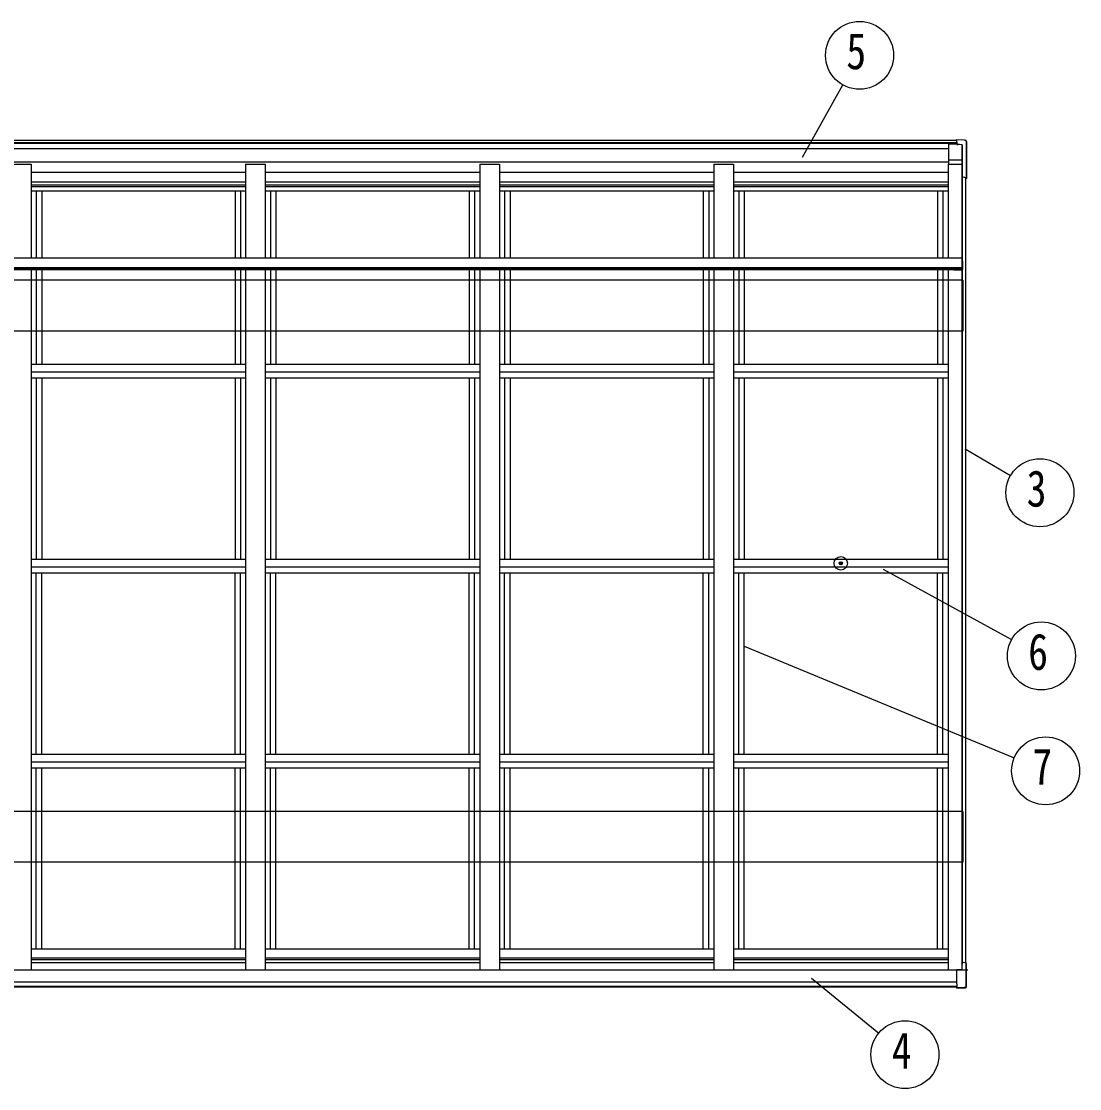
# Model space of a CAD drawing. Units: millimetres, scale not verified. Extents: x -16820 to 16820, y -11880 to 11880.
# Drawn here: x -9653 to -6963, y -1100 to 1613 of the extents above; entities that cross this region are included whole.
import ezdxf
from ezdxf.enums import TextEntityAlignment as Align

# ---------------------------------------------------------------- set-up
doc = ezdxf.new("R2010")
doc.units = ezdxf.units.MM
doc.header["$LTSCALE"] = 50
for name, color, linetype in [('0-4_YKK_13', 4, 'Continuous'), ('0-5_YKK_A1', 4, 'Continuous'), ('0-6_YKK_D', 6, 'Continuous')]:
    doc.layers.add(name, color=color, linetype=linetype)
doc.styles.add('ＭＳ ゴシック', font='')
doc.styles.get('ＭＳ ゴシック').set_extended_font_data('MS Gothic')

msp = doc.modelspace()

# ---------------------------------------------------------------- linework, layer by layer
at = {"layer": '0-4_YKK_13'}
for p, q in [((-7296.73, 1302.24), (-7296.73, 1250)), ((-7275.73, 1312.34), (-7275.73, 1312.31)), ((-7275.73, 1305.82), (-7275.73, 1312.31)), ((-7275.73, 1305.82), (-7275.73, 1304.33)), ((-7275.73, 1304.33), (-7275.73, 1300.18)), ((-7275.72, 1312.36), (-7257.02, 1311.37)), ((-7253.93, 1311.17), (-7253.93, 1311.17)), ((-7251.25, 1307.5), (-7251.25, 1215.12)), ((-7250.85, 1306.57), (-7250.85, 1213.79)), ((-7275.73, 1300.36), (-7296.73, 1300.56)), ((-7261.53, 1299.39), (-7275.73, 1300.18)), ((-7275.73, 1300.08), (-7275.73, 1300.18)), ((-7275.73, 1300.08), (-7272.73, 1299.91)), ((-7272.73, 1299.91), (-7272.73, 1299.84)), ((-7263.91, 1299.38), (-7272.73, 1299.84)), ((-7272.73, 1299.78), (-7272.73, 1299.84)), ((-7261.89, 1299.23), (-7261.78, 1299.28)), ((-7261.89, 1223.34), (-7261.89, 1299.23)), ((-7261.78, 1299.28), (-7261.53, 1299.39)), ((-7261.89, 1259.86), (-7296.73, 1259.83)), ((-7262.43, 1222.78), (-7261.94, 1223.02)), ((-7261.53, 1216.63), (-7261.75, 1216.53)), ((-7260.36, 1216.52), (-7261.75, 1216.53)), ((-7253.73, 1215.12), (-7253.16, 1215.13)), ((-7252.3, 1215.03), (-7253.73, 1215.01)), ((-7253.73, 1213.91), (-7251.9, 1213.88)), ((-7252.87, 1213.79), (-7253.73, 1213.8)), ((-7253.73, 1213.63), (-7252.67, 1213.76)), ((-7260.63, 1004.06), (-7262.63, 1004.06)), ((-7260.63, 1004.06), (-7260.63, 984.06)), ((-7282.63, 980.02), (-7282.63, 984.06)), ((-7262.54, 982.11), (-7282.63, 982.11)), ((-7262.54, 980.02), (-7282.63, 980.02)), ((-7262.54, 982.11), (-7262.54, 980.02)), ((-7260.62, 984.02), (-7260.62, 982.02)), ((-7572.47, 235.8), (-7571.36, 235.82)), ((-7572.47, 234.8), (-7571.36, 234.78)), ((-7571.36, 235.82), (-7570.85, 235.92)), ((-7571.36, 234.78), (-7570.85, 234.68)), ((-7570.74, 236.44), (-7570.85, 235.92)), ((-7570.74, 234.16), (-7570.85, 234.68)), ((-7570.73, 237.55), (-7570.74, 236.44)), ((-7570.73, 233.06), (-7570.74, 234.16)), ((-7569.73, 237.55), (-7569.71, 236.44)), ((-7569.73, 233.06), (-7569.71, 234.16)), ((-7569.71, 236.44), (-7569.61, 235.92)), ((-7569.71, 234.16), (-7569.61, 234.68)), ((-7569.09, 235.82), (-7569.61, 235.92)), ((-7569.09, 234.78), (-7569.61, 234.68)), ((-7567.98, 235.8), (-7569.09, 235.82)), ((-7567.98, 234.8), (-7569.09, 234.78)), ((-7262.43, -786.09), (-7261.94, -785.87)), ((-7261.89, -796.33), (-7261.89, -786.15)), ((-7251.25, -838.07), (-7251.25, -780.61)), ((-7250.85, -839.8), (-7250.85, -781.94)), ((-7275.73, -831.78), (-7275.73, -797)), ((-7275.73, -833.42), (-7275.73, -831.78)), ((-7275.73, -831.99), (-7275.73, -831.78)), ((-7275.73, -833.42), (-7275.73, -842.82)), ((-7275.73, -837.03), (-7275.73, -843.52)), ((-7275.73, -842.82), (-7275.73, -842.93)), ((-7275.73, -844.64), (-7275.73, -843.52)), ((-7275.72, -842.93), (-7257.03, -841.97)), ((-7275.72, -844.66), (-7256.68, -843.61))]:
    msp.add_line(p, q, dxfattribs=at)
for points in [[(-7257.02, 1311.39), (-7255.33, 1311.29), (-7253.93, 1311.18)], [(-7251.25, 1308.26), (-7251.25, 1307.73), (-7251.25, 1307.5)], [(-7250.86, 1307.34), (-7250.85, 1306.8), (-7250.85, 1306.57)], [(-7261.53, 1299.39), (-7261.53, 1216.63), (-7260.41, 1216.63)], [(-7262.43, 1221.2), (-7261.75, 1221.52), (-7261.75, 1216.53)], [(-7251.02, 1213.75), (-7252.49, 1213.57), (-7253.73, 1213.42)], [(-7253.16, 1215.13), (-7253.1, 1215.13), (-7253.04, 1215.13), (-7252.99, 1215.13), (-7252.96, 1215.14), (-7252.93, 1215.14), (-7252.92, 1215.15), (-7252.92, 1215.15), (-7252.93, 1215.15)], [(-7252.67, 1213.76), (-7252.64, 1213.76), (-7252.63, 1213.77), (-7252.64, 1213.77), (-7252.66, 1213.78), (-7252.69, 1213.78), (-7252.74, 1213.79), (-7252.8, 1213.79), (-7252.87, 1213.79)], [(-7251.33, 1215.15), (-7251.26, 1215.13), (-7251.26, 1215.11), (-7251.31, 1215.09), (-7251.42, 1215.08), (-7251.59, 1215.06), (-7251.79, 1215.05), (-7252.04, 1215.04), (-7252.3, 1215.03)], [(-7251.9, 1213.88), (-7251.61, 1213.88), (-7251.35, 1213.87), (-7251.13, 1213.85), (-7250.97, 1213.83), (-7250.87, 1213.81), (-7250.85, 1213.79), (-7250.9, 1213.77), (-7251.02, 1213.75)], [(-7262.63, 1004.06), (-7262.63, 984.06), (-7282.63, 984.06)], [(-7275.73, -797), (-7261.53, -796.31), (-7261.53, -779.1), (-7260.41, -779.1)], [(-7262.43, -784.51), (-7261.75, -784.19), (-7261.75, -779.2), (-7261.53, -779.1)], [(-7251.33, -780.58), (-7251.26, -780.6), (-7251.25, -780.61)], [(-7251.25, -838.84), (-7251.25, -838.3), (-7251.25, -838.07)], [(-7250.86, -840.56), (-7250.85, -840.27), (-7250.85, -839.8)], [(-7256.68, -843.61), (-7255.09, -843.51), (-7253.37, -843.36), (-7253.36, -843.36)]]:
    msp.add_lwpolyline(points, dxfattribs=at)
for radius in [17, 4]:
    msp.add_circle((-7570.23, 235.3), radius, dxfattribs=at)
for centre, radius, start, end in [((-7254.13, 1308.31), 2.86, 359.03107, 85.99674), ((-7253.37, 1307.44), 2.51, 357.51775, 35.83996), ((-7260.24, 1205.08), 11.55, 83.44833, 90.84546), ((-7317.22, 887.25), 334.14, 78.90733, 80.20202), ((-7315.67, 888.09), 333.33, 78.8691, 80.19652), ((-7262.53, 984.02), 1.91, 269.89403, 1.14529), ((-7262.53, 981.93), 1.91, 269.89403, 1.14529), ((-7570.23, 235.3), 2.3, 167.44414, 192.55586), ((-7570.23, 235.3), 2.3, 77.44414, 102.55586), ((-7570.23, 235.3), 2.3, 257.44414, 282.55586), ((-7570.23, 235.3), 2.3, 347.44414, 12.55586), ((-7260.24, -790.65), 11.55, 83.44833, 90.84546), ((-7315.67, -1107.64), 333.33, 78.8691, 80.19652), ((-7251.21, -782.88), 1.01, 69.16063, 92.29684), ((-7254.14, -838.88), 2.87, 274.34735, 0.89355), ((-7253.6, -840.62), 2.73, 275.02177, 1.25077), ((-7259.34, -786.68), 55.36, 272.39604, 275.62484)]:
    msp.add_arc(centre, radius, start, end, dxfattribs=at)
for centre, major_axis, ratio, start_param, end_param in [((136.5, 900.33), (8222.56, -430.03), 0.003344, 2.6907723, 2.6932377), ((118.76, 900.33), (8225.61, -430.04), 0.003595, 2.6845133, 2.6851018), ((-7261.94, 1223.32), (0.003, 0.3), 0.146695, 3.2137882, 4.7841278), ((-7261.94, -786.17), (-0.003, -0.3), 0.14673, 1.6408539, 3.2111935)]:
    msp.add_ellipse(centre, major_axis=major_axis, ratio=ratio, start_param=start_param, end_param=end_param, dxfattribs=at)
at = {"layer": '0-5_YKK_A1'}
for p, q in [((-7275.73, 1310.17), (-10244.73, 1310.17)), ((-7275.73, 1304.47), (-10244.73, 1304.47)), ((-7275.73, 1302.24), (-10244.73, 1302.24)), ((-7296.73, 1288.43), (-10223.73, 1288.43)), ((-7296.73, 1255.11), (-10223.73, 1255.11)), ((-9677.73, 1250), (-9627.73, 1250)), ((-9627.73, 1250), (-9627.73, 1011.82)), ((-9082.73, 1250), (-9032.73, 1250)), ((-9082.73, 1250), (-9082.73, 1011.82)), ((-9032.73, 1250), (-9032.73, 1011.82)), ((-8487.73, 1250), (-8437.73, 1250)), ((-8487.73, 1250), (-8487.73, 1011.82)), ((-8437.73, 1250), (-8437.73, 1011.82)), ((-7892.73, 1250), (-7842.73, 1250)), ((-7892.73, 1250), (-7892.73, 1011.82)), ((-7842.73, 1250), (-7842.73, 1011.82)), ((-7297.73, 1250), (-7297.73, 1011.82)), ((-7297.73, 1250), (-7262.43, 1250)), ((-7262.43, 1250), (-7262.43, -796.35)), ((-9082.73, 1229.04), (-9627.73, 1229.04)), ((-8487.73, 1229.04), (-9032.73, 1229.04)), ((-7892.73, 1229.04), (-8437.73, 1229.04)), ((-7297.73, 1229.04), (-7842.73, 1229.04)), ((-7261.76, 1221.51), (-7261.76, -784.2)), ((-9082.73, 1204.39), (-9627.73, 1204.39)), ((-9082.73, 1196.3), (-9627.73, 1196.3)), ((-8487.73, 1204.39), (-9032.73, 1204.39)), ((-8487.73, 1196.3), (-9032.73, 1196.3)), ((-7892.73, 1204.39), (-8437.73, 1204.39)), ((-7892.73, 1196.3), (-8437.73, 1196.3)), ((-7297.73, 1204.39), (-7842.73, 1204.39)), ((-7297.73, 1196.3), (-7842.73, 1196.3)), ((-7253.73, 1215.31), (-7253.73, -780.11)), ((-9082.73, 1192.34), (-9627.73, 1192.34)), ((-9082.73, 1191.99), (-9627.73, 1191.99)), ((-9082.73, 1181.41), (-9627.73, 1181.41)), ((-9614.73, 1181.41), (-9614.73, 1011.82)), ((-9600.73, 1181.41), (-9600.73, 1011.82)), ((-9109.73, 1181.41), (-9109.73, 1011.82)), ((-9095.73, 1181.41), (-9095.73, 1011.82)), ((-8487.73, 1192.34), (-9032.73, 1192.34)), ((-8487.73, 1191.99), (-9032.73, 1191.99)), ((-8487.73, 1181.41), (-9032.73, 1181.41)), ((-9019.73, 1181.41), (-9019.73, 1011.82)), ((-9005.73, 1181.41), (-9005.73, 1011.82)), ((-8514.73, 1181.41), (-8514.73, 1011.82)), ((-8500.73, 1181.41), (-8500.73, 1011.82)), ((-7892.73, 1192.34), (-8437.73, 1192.34)), ((-7892.73, 1191.99), (-8437.73, 1191.99)), ((-7892.73, 1181.41), (-8437.73, 1181.41)), ((-8424.73, 1181.41), (-8424.73, 1011.82)), ((-8410.73, 1181.41), (-8410.73, 1011.82)), ((-7919.73, 1181.41), (-7919.73, 1011.82)), ((-7905.73, 1181.41), (-7905.73, 1011.82)), ((-7297.73, 1192.34), (-7842.73, 1192.34)), ((-7297.73, 1191.99), (-7842.73, 1191.99)), ((-7297.73, 1181.41), (-7842.73, 1181.41)), ((-7829.73, 1181.41), (-7829.73, 1011.82)), ((-7815.73, 1181.41), (-7815.73, 1011.82)), ((-7324.73, 1181.41), (-7324.73, 1011.82)), ((-7310.73, 1181.41), (-7310.73, 1011.82)), ((-10257.83, 1011.82), (-7262.63, 1011.82)), ((-7262.63, 1011.82), (-7262.63, 986.82)), ((-10257.83, 986.82), (-7262.63, 986.82)), ((-10237.83, 983.97), (-7282.63, 983.97)), ((-10237.83, 981.9), (-7282.63, 981.9)), ((-9627.73, 981.9), (-9627.73, -799.03)), ((-9614.73, 981.9), (-9614.73, 740.88)), ((-9600.73, 981.9), (-9600.73, 740.88)), ((-9109.73, 981.9), (-9109.73, 740.88)), ((-9095.73, 981.9), (-9095.73, 740.88)), ((-9082.73, 981.9), (-9082.73, -799.03)), ((-9032.73, 981.9), (-9032.73, -799.03)), ((-9019.73, 981.9), (-9019.73, 740.88)), ((-9005.73, 981.9), (-9005.73, 740.88)), ((-8514.73, 981.9), (-8514.73, 740.88)), ((-8500.73, 981.9), (-8500.73, 740.88)), ((-8487.73, 981.9), (-8487.73, -799.03)), ((-8437.73, 981.9), (-8437.73, -799.03)), ((-8424.73, 981.9), (-8424.73, 740.88)), ((-8410.73, 981.9), (-8410.73, 740.88)), ((-7919.73, 981.9), (-7919.73, 740.88)), ((-7905.73, 981.9), (-7905.73, 740.88)), ((-7892.73, 981.9), (-7892.73, -799.03)), ((-7842.73, 981.9), (-7842.73, -799.03)), ((-7829.73, 981.9), (-7829.73, 740.88)), ((-7815.73, 981.9), (-7815.73, 740.88)), ((-7324.73, 981.9), (-7324.73, 740.88)), ((-7310.73, 981.9), (-7310.73, 740.88)), ((-7297.73, 981.9), (-7297.73, -799.03)), ((-7260.63, 983.97), (-7260.63, 983.97)), ((-7260.17, 954.67), (-10260.17, 954.67)), ((-7260.17, 954.67), (-7260.17, 825.67)), ((-7260.17, 825.67), (-10260.17, 825.67)), ((-9082.73, 740.88), (-9627.73, 740.88)), ((-8487.73, 740.88), (-9032.73, 740.88)), ((-7892.73, 740.88), (-8437.73, 740.88)), ((-7297.73, 740.88), (-7842.73, 740.88)), ((-9082.73, 720.95), (-9627.73, 720.95)), ((-9082.73, 705.64), (-9627.73, 705.64)), ((-9614.73, 705.64), (-9614.73, 245.26)), ((-9600.73, 705.64), (-9600.73, 245.26)), ((-9109.73, 705.64), (-9109.73, 245.26)), ((-9095.73, 705.64), (-9095.73, 245.26)), ((-8487.73, 720.95), (-9032.73, 720.95)), ((-8487.73, 705.64), (-9032.73, 705.64)), ((-9019.73, 705.64), (-9019.73, 245.26)), ((-9005.73, 705.64), (-9005.73, 245.26)), ((-8514.73, 705.64), (-8514.73, 245.26)), ((-8500.73, 705.64), (-8500.73, 245.26)), ((-7892.73, 720.95), (-8437.73, 720.95)), ((-7892.73, 705.64), (-8437.73, 705.64)), ((-8424.73, 705.64), (-8424.73, 245.26)), ((-8410.73, 705.64), (-8410.73, 245.26)), ((-7919.73, 705.64), (-7919.73, 245.26)), ((-7905.73, 705.64), (-7905.73, 245.26)), ((-7297.73, 720.95), (-7842.73, 720.95)), ((-7297.73, 705.64), (-7842.73, 705.64)), ((-7829.73, 705.64), (-7829.73, 245.26)), ((-7815.73, 705.64), (-7815.73, 245.26)), ((-7324.73, 705.64), (-7324.73, 245.26)), ((-7310.73, 705.64), (-7310.73, 245.26)), ((-9082.73, 245.26), (-9627.73, 245.26)), ((-8487.73, 245.26), (-9032.73, 245.26)), ((-7892.73, 245.26), (-8437.73, 245.26)), ((-7297.73, 245.26), (-7842.73, 245.26)), ((-9082.73, 225.33), (-9627.73, 225.33)), ((-8487.73, 225.33), (-9032.73, 225.33)), ((-7892.73, 225.33), (-8437.73, 225.33)), ((-7297.73, 225.33), (-7842.73, 225.33)), ((-9082.73, 210.02), (-9627.73, 210.02)), ((-9614.73, -250.36), (-9614.73, 210.02)), ((-9600.73, -250.36), (-9600.73, 210.02)), ((-9109.73, -250.36), (-9109.73, 210.02)), ((-9095.73, -250.36), (-9095.73, 210.02)), ((-8487.73, 210.02), (-9032.73, 210.02)), ((-9019.73, -250.36), (-9019.73, 210.02)), ((-9005.73, -250.36), (-9005.73, 210.02)), ((-8514.73, -250.36), (-8514.73, 210.02)), ((-8500.73, -250.36), (-8500.73, 210.02)), ((-7892.73, 210.02), (-8437.73, 210.02)), ((-8424.73, -250.36), (-8424.73, 210.02)), ((-8410.73, -250.36), (-8410.73, 210.02)), ((-7919.73, -250.36), (-7919.73, 210.02)), ((-7905.73, -250.36), (-7905.73, 210.02)), ((-7297.73, 210.02), (-7842.73, 210.02)), ((-7829.73, -250.36), (-7829.73, 210.02)), ((-7815.73, -250.36), (-7815.73, 210.02)), ((-7324.73, -250.36), (-7324.73, 210.02)), ((-7310.73, -250.36), (-7310.73, 210.02)), ((-9082.73, -250.36), (-9627.73, -250.36)), ((-9082.73, -270.29), (-9627.73, -270.29)), ((-8487.73, -250.36), (-9032.73, -250.36)), ((-8487.73, -270.29), (-9032.73, -270.29)), ((-7892.73, -250.36), (-8437.73, -250.36)), ((-7892.73, -270.29), (-8437.73, -270.29)), ((-7297.73, -250.36), (-7842.73, -250.36)), ((-7297.73, -270.29), (-7842.73, -270.29)), ((-9082.73, -285.6), (-9627.73, -285.6)), ((-9614.73, -745.1), (-9614.73, -285.6)), ((-9600.73, -745.1), (-9600.73, -285.6)), ((-9109.73, -745.1), (-9109.73, -285.6)), ((-9095.73, -745.1), (-9095.73, -285.6)), ((-8487.73, -285.6), (-9032.73, -285.6)), ((-9019.73, -745.1), (-9019.73, -285.6)), ((-9005.73, -745.1), (-9005.73, -285.6)), ((-8514.73, -745.1), (-8514.73, -285.6)), ((-8500.73, -745.1), (-8500.73, -285.6)), ((-7892.73, -285.6), (-8437.73, -285.6)), ((-8424.73, -745.1), (-8424.73, -285.6)), ((-8410.73, -745.1), (-8410.73, -285.6)), ((-7919.73, -745.1), (-7919.73, -285.6)), ((-7905.73, -745.1), (-7905.73, -285.6)), ((-7297.73, -285.6), (-7842.73, -285.6)), ((-7829.73, -745.1), (-7829.73, -285.6)), ((-7815.73, -745.1), (-7815.73, -285.6)), ((-7324.73, -745.1), (-7324.73, -285.6)), ((-7310.73, -745.1), (-7310.73, -285.6)), ((-7260.17, -395.33), (-10260.17, -395.33)), ((-7260.17, -395.33), (-7260.17, -524.33)), ((-7260.17, -524.33), (-10260.17, -524.33)), ((-9082.73, -745.1), (-9627.73, -745.1)), ((-8487.73, -745.1), (-9032.73, -745.1)), ((-7892.73, -745.1), (-8437.73, -745.1)), ((-7297.73, -745.1), (-7842.73, -745.1)), ((-9082.73, -768.09), (-9627.73, -768.09)), ((-9082.73, -772.8), (-9627.73, -772.8)), ((-9082.73, -780.29), (-9627.73, -780.29)), ((-9082.73, -780.49), (-9627.73, -780.49)), ((-8487.73, -768.09), (-9032.73, -768.09)), ((-8487.73, -772.8), (-9032.73, -772.8)), ((-8487.73, -780.29), (-9032.73, -780.29)), ((-8487.73, -780.49), (-9032.73, -780.49)), ((-7892.73, -768.09), (-8437.73, -768.09)), ((-7892.73, -772.8), (-8437.73, -772.8)), ((-7892.73, -780.29), (-8437.73, -780.29)), ((-7892.73, -780.49), (-8437.73, -780.49)), ((-7297.73, -768.09), (-7842.73, -768.09)), ((-7297.73, -772.8), (-7842.73, -772.8)), ((-7297.73, -780.29), (-7842.73, -780.29)), ((-7297.73, -780.49), (-7842.73, -780.49)), ((-7275.73, -799.03), (-10244.73, -799.03)), ((-9627.73, -799.03), (-9677.73, -799.03)), ((-9032.73, -799.03), (-9082.73, -799.03)), ((-8437.73, -799.03), (-8487.73, -799.03)), ((-7842.73, -799.03), (-7892.73, -799.03)), ((-7247.73, -799.03), (-7297.73, -799.03)), ((-7275.73, -829.22), (-10244.73, -829.22)), ((-7275.73, -840.18), (-10244.73, -840.18)), ((-7275.73, -841.67), (-10244.73, -841.67))]:
    msp.add_line(p, q, dxfattribs=at)
at = {"layer": '0-6_YKK_D'}
for p, q in [((-7667.78, 1267.83), (-7564.89, 1451.14)), ((-7254.42, 526.28), (-7138.83, 458.46)), ((-7462.2, 220.87), (-7136.15, 41.52)), ((-7815.73, 24.57), (-7129.5, -259.13)), ((-7644.36, -818.71), (-7473.94, -958.71))]:
    msp.add_line(p, q, dxfattribs=at)
for centre in [(-7522.61, 1526.48), (-7064.31, 414.73), (-7060.45, -0.13), (-7049.66, -292.14), (-7407.18, -1013.55)]:
    msp.add_circle(centre, 86.4, dxfattribs=at)

# ---------------------------------------------------------------- texts
at = {"layer": '0-6_YKK_D', "style": 'ＭＳ ゴシック', "width": 0.8}
for s, p in [('5', (-7556.21, 1463.48)), ('3', (-7097.91, 351.73)), ('6', (-7094.05, -63.13)), ('7', (-7083.26, -355.14)), ('4', (-7440.78, -1076.55))]:
    msp.add_text(s, height=92.38, dxfattribs=at).set_placement(p, align=Align.BOTTOM_LEFT)

doc.saveas('drawing.dxf')
